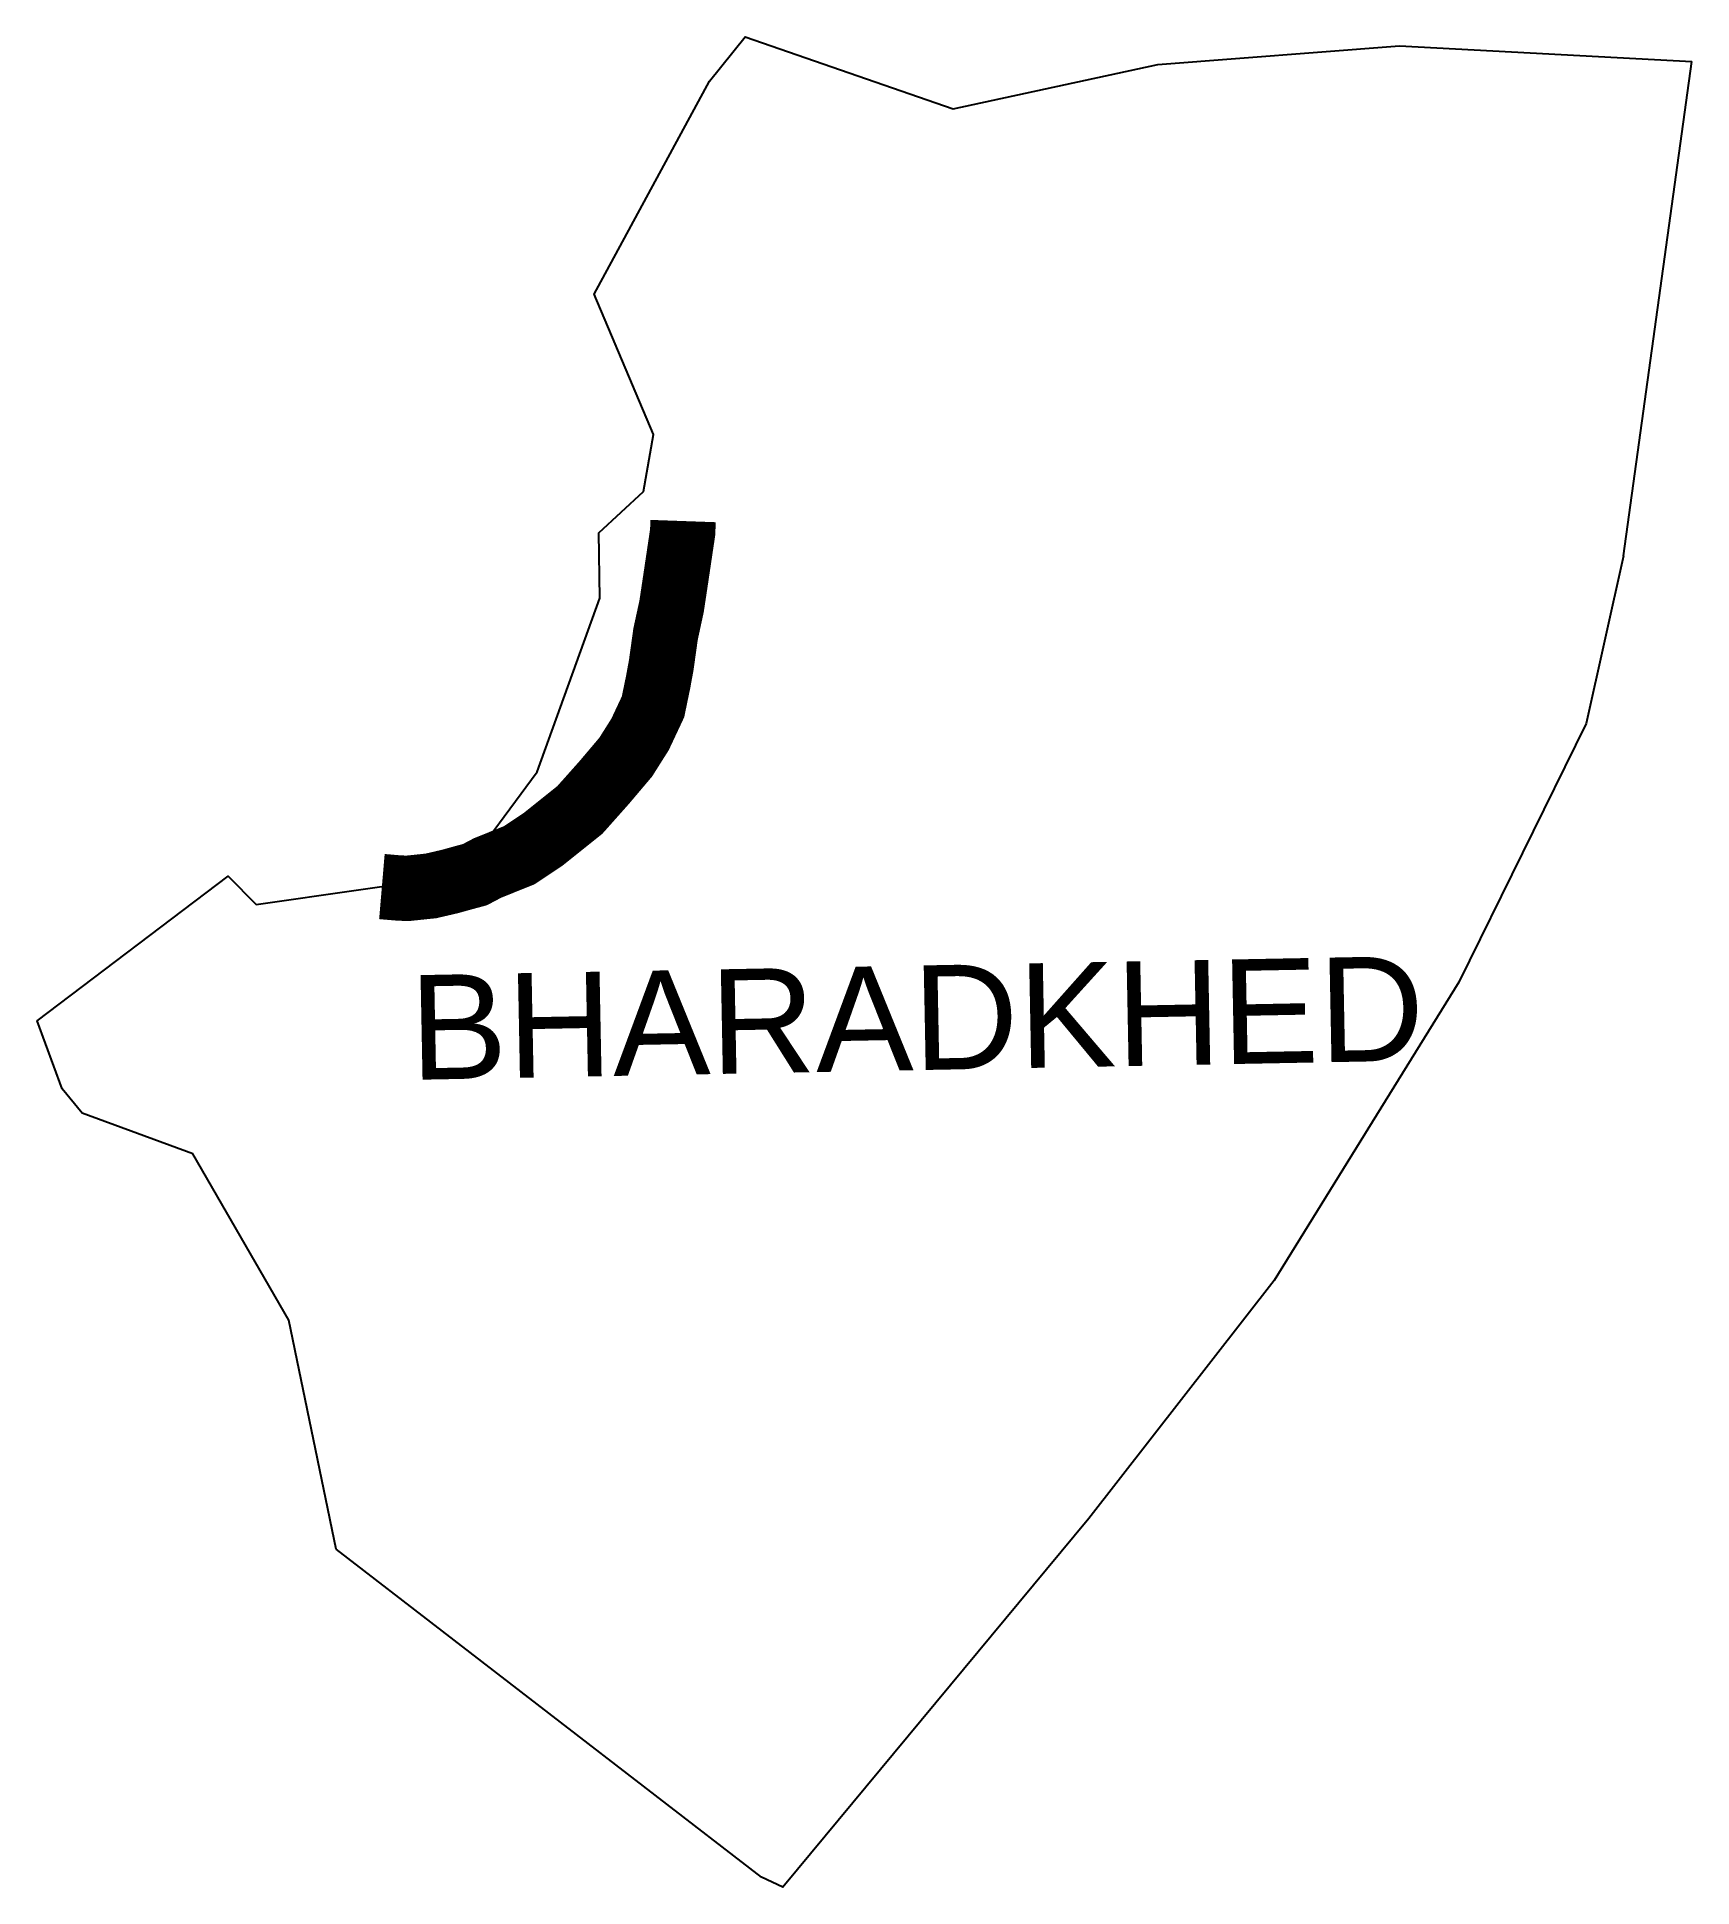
# Model space of a CAD drawing. Header units: metres. Extents: x 286057 to 287323, y 2005661 to 2007076.
import ezdxf

# ---------------------------------------------------------------- set-up
doc = ezdxf.new("R2010")
doc.units = ezdxf.units.M
for name, color, linetype in [('UNPROTECTED', 130, 'Continuous'), ('village', 3, 'Continuous'), ('VILLAGE NAME', 250, 'Continuous')]:
    doc.layers.add(name, color=color, linetype=linetype)
doc.styles.get("Standard").update_dxf_attribs({"font": 'simplex.shx'})

msp = doc.modelspace()

# ---------------------------------------------------------------- linework, layer by layer
at = {"layer": 'UNPROTECTED', "const_width": 50, "flags": 128}
msp.add_lwpolyline([(286551.5, 2006705.5), (286551.2, 2006697.1), (286548.6, 2006679.6), (286545.1, 2006656.1), (286542.7, 2006640.2), (286538.1, 2006619), (286534.8, 2006595.3), (286533, 2006585.5), (286532.6, 2006583.2), (286528.5, 2006563.4), (286518.6, 2006542.3), (286507.6, 2006524.9), (286491.1, 2006505.4), (286472.5, 2006484.5), (286444.5, 2006462.1), (286426.2, 2006449.9), (286401.9, 2006440.1), (286392.2, 2006435), (286383.3, 2006432.6), (286373.2, 2006429.8), (286358.6, 2006426.4), (286340.4, 2006424.5), (286332.9, 2006424.9), (286321.1, 2006425.9)], dxfattribs=at)
at = {"layer": 'village', "flags": 128}
msp.add_lwpolyline([(287270.9, 2006678.9), (287323.3, 2007057)], dxfattribs=at)
at = {"layer": 'village'}
msp.add_polyline3d([(287270.9, 2006678.9, 0), (287242.4, 2006550.6, 0), (287145, 2006352.8, 0), (287003.7, 2006124.6, 0), (286861.8, 2005942.5, 0), (286627.7, 2005660.6, 0), (286611.5, 2005668.1, 0), (286286, 2005919.1, 0), (286249.8, 2006094.1, 0), (286176.4, 2006221.5, 0), (286091.8, 2006252.5, 0), (286076.4, 2006271.1, 0), (286057.3, 2006323.2, 0), (286203.6, 2006433.9, 0), (286225, 2006412.1, 0), (286381.4, 2006434.5, 0), (286440, 2006513.7, 0), (286487.7, 2006646.6, 0), (286487, 2006696.5, 0), (286521.1, 2006728.1, 0), (286528.8, 2006771.7, 0), (286483.6, 2006879.1, 0), (286571.8, 2007042.1, 0), (286599, 2007075.8, 0), (286758, 2007020.7, 0), (286914.6, 2007054.7, 0), (287099.5, 2007069, 0), (287323.3, 2007057, 0)], dxfattribs=at)

# ---------------------------------------------------------------- texts
at = {"layer": 'VILLAGE NAME', "insert": (286341.5, 2006358), "char_height": 80, "attachment_point": 1, "rotation": 1.1028}
msp.add_mtext_dynamic_manual_height_columns('{\\fArial|b0|i0|c0|p34;BHARADKHED}', width=726.929, gutter_width=543.7, heights=[0], dxfattribs=at)

doc.saveas('drawing.dxf')
